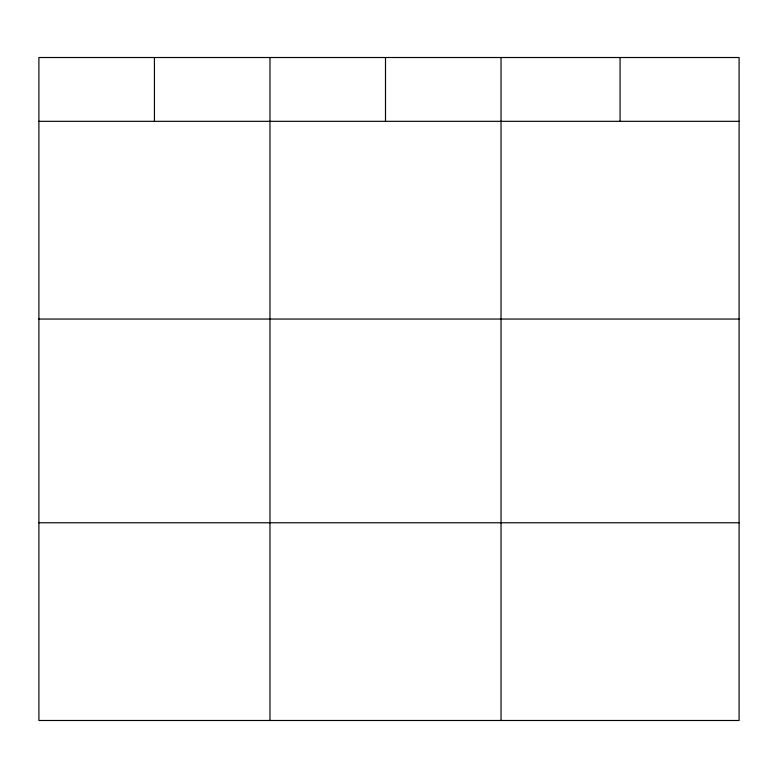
<?xml version="1.0" encoding="UTF-8"?>
<svg xmlns="http://www.w3.org/2000/svg" width="778" height="778" viewBox="0 0 778 778"><rect width="100%" height="100%" fill="white"/><g stroke="black" fill="none" stroke-linecap="round" stroke-linejoin="round"><path stroke-width="1.17" d="M739.1 319.048L739.1 57.514L38.9 57.514L38.9 720.486L739.1 720.486L739.1 319.048L38.9 319.048M38.9 121.329L739.1 121.329M38.9 522.767L739.1 522.767M620.066 57.514L620.066 121.329M501.032 57.514L501.032 720.486M385.499 57.514L385.499 121.329M269.966 57.514L269.966 720.486M154.433 57.514L154.433 121.329"/></g></svg>
